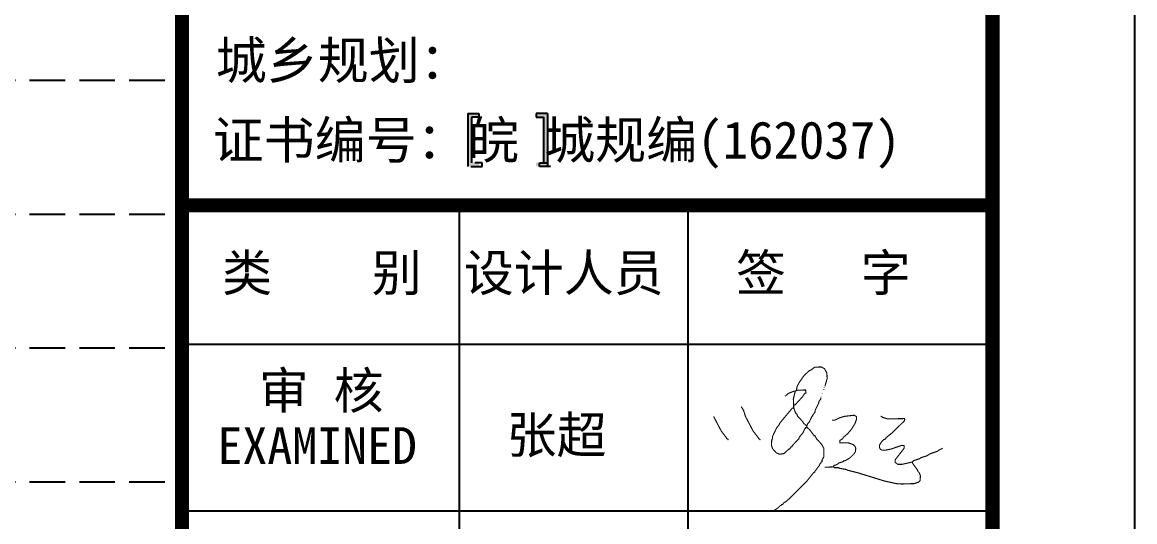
# Model space of a CAD drawing. Extents: x 185245 to 2288779, y -19957 to 815000.
# Drawn here: x 2029474 to 2037298, y 722376 to 725889 of the extents above; entities that cross this region are included whole.
import ezdxf

# ---------------------------------------------------------------- set-up
doc = ezdxf.new("R2010")
doc.units = 0
doc.header["$LTSCALE"] = 1000
doc.header["$MEASUREMENT"] = 0
doc.linetypes.add('DASH', pattern=[0.35, 0.25, -0.1])
for name, color, linetype in [('DOTE', 1, 'Continuous'), ('PUB_TITLE', 4, 'Continuous'), ('图框', 4, 'Continuous'), ('签名', 7, 'Continuous')]:
    doc.layers.add(name, color=color, linetype=linetype)
doc.styles.add('STYLE-黑体', font='simhei.ttf')
doc.styles.add('黑体', font='simhei.ttf')

# ---------------------------------------------------------------- blocks, each defined once
blk = doc.blocks.new('建筑专业签名')
at = {"linetype": 'Continuous', "const_width": 10}
for points in [[(3864, 673.2), (3884, 743.2), (3880.7, 793.2), (3860.7, 829.8), (3830.7, 846.5), (3770.7, 843.2), (3740.7, 819.8), (3724, 813.2), (3677.3, 769.8), (3630.7, 703.2), (3614, 669.8), (3607.3, 636.5)], [(3597.3, 626.5), (3587.3, 629.8), (3537.3, 609.8), (3510.7, 586.5), (3514, 583.2)], [(3597.3, 626.5), (3580.7, 559.8), (3584, 503.2)], [(3584, 503.2), (3597.3, 506.5), (3660.7, 576.5), (3684, 609.8), (3694, 613.2), (3690.7, 639.8), (3607.3, 636.5)], [(3607.3, 636.5), (3597.3, 626.5)], [(3840.7, 609.8), (3840.7, 606.5)], [(3854, 649.8), (3854, 639.8)], [(3857.3, 663.2), (3857.3, 656.5)], [(3584, 503.2), (3584, 479.8)], [(3700.7, 316.5), (3710.7, 339.8), (3724, 353.2), (3747.3, 403.2), (3754, 406.5), (3754, 413.2), (3774, 439.8), (3777.3, 459.8), (3807.3, 519.8), (3810.7, 536.5), (3827.3, 559.8), (3827.3, 573.2)], [(3830.7, 583.2), (3830.7, 579.8)], [(2864.9, 403.2), (2864.9, 403.2), (2864.9, 403.2), (2934.9, 269.8), (2981.6, 209.8), (2981.6, 203.2), (2991.6, 199.8), (2998.3, 189.8)], [(3114, 489.8), (3134, 456.5), (3150.7, 403.2), (3220.7, 269.8), (3267.3, 209.8), (3267.3, 203.2), (3277.3, 199.8), (3284, 189.8)], [(3584, 479.8), (3570.7, 476.5), (3457.3, 339.8), (3457.3, 333.2), (3430.7, 299.8), (3394, 223.2), (3394, 199.8), (3387.3, 196.5), (3384, 143.2), (3394, 113.2), (3427.3, 76.5), (3457.3, 63.2), (3497.3, 69.8), (3540.7, 109.8), (3547.3, 109.8), (3560.7, 129.8), (3567.3, 129.8), (3570.7, 139.8), (3630.7, 203.2), (3634, 216.5), (3667.3, 256.5), (3684, 293.2), (3690.7, 296.5), (3690.7, 303.2), (3700.7, 306.5)], [(3700.7, 316.5), (3670.7, 343.2), (3667.3, 353.2), (3617.3, 406.5), (3614, 419.8), (3600.7, 433.2), (3584, 479.8)], [(3940.7, -50.2), (3944, -36.8), (3960.7, -33.5), (3980.7, -23.5), (3984, -16.8), (4027.3, -3.5), (4030.7, 3.2), (4047.3, 6.5), (4087.3, 29.8), (4127.3, 69.8), (4137.3, 86.5), (4140.7, 116.5), (4134, 133.2), (4117.3, 149.8), (4070.7, 166.5), (3997.3, 166.5), (3997.3, 186.5), (4024, 203.2), (4030.7, 216.5), (4067.3, 246.5), (4104, 289.8), (4134, 339.8), (4147.3, 376.5), (4147.3, 399.8), (4127.3, 413.2), (4040.7, 403.2), (3994, 389.8), (3954, 369.8), (3927.3, 369.8)], [(4647.3, -6.8), (4557.3, -26.8), (4517.3, -26.8), (4494, -10.2), (4494, 13.2), (4574, 116.5), (4574, 139.8), (4554, 143.2), (4457.3, 109.8), (4407.3, 99.8), (4377.3, 99.8), (4364, 106.5), (4354, 119.8), (4354, 146.5), (4370.7, 173.2), (4390.7, 193.2), (4407.3, 199.8), (4414, 213.2), (4464, 253.2), (4574, 359.8), (4580.7, 373.2), (4577.3, 383.2), (4427.3, 379.8), (4384, 393.2), (4364, 406.5)], [(3700.7, 306.5), (3727.3, 283.2), (3767.3, 229.8), (3774, 229.8), (3787.3, 203.2), (3834, 153.2), (3854, 116.5), (3854, 39.8), (3837.3, 9.8), (3837.3, -3.5), (3827.3, -10.2), (3827.3, -16.8), (3820.7, -20.2), (3814, -36.8), (3774, -90.2), (3774, -96.8), (3764, -100.2), (3697.3, -183.5), (3550.7, -330.2), (3507.3, -366.8), (3500.7, -366.8), (3484, -386.8), (3477.3, -386.8), (3470.7, -396.8), (3464, -396.8), (3444, -416.8), (3394, -450.2)], [(3700.7, 306.5), (3700.7, 316.5)], [(4647.3, -6.8), (4660.7, 6.5), (4714, 23.2), (4727.3, 33.2), (4780.7, 49.8), (4804, 66.5), (4874, 89.8), (4884, 99.8), (4920.7, 116.5)], [(3940.7, -50.2), (3860.7, -53.5)], [(3940.7, -50.2), (3950.7, -56.8), (3984, -56.8), (3997.3, -63.5), (4057.3, -73.5), (4067.3, -80.2), (4160.7, -103.5), (4397.3, -176.8), (4504, -200.2), (4550.7, -203.5)], [(4557.3, -203.5), (4664, -200.2), (4704, -186.8), (4717.3, -173.5), (4720.7, -130.2), (4710.7, -103.5), (4697.3, -90.2), (4694, -76.8), (4654, -23.5), (4647.3, -6.8)], [(4550.7, -203.5), (4550.7, -210.2)], [(4550.7, -203.5), (4557.3, -203.5)], [(4557.3, -203.5), (4557.3, -210.2)]]:
    blk.add_lwpolyline(points, dxfattribs=at)

msp = doc.modelspace()

# ---------------------------------------------------------------- hatches: boundary and pattern name
at = {"layer": '图框'}
for points in [[(2032634.5, 725221.6), (2032685.8, 725221.6), (2032685.8, 725247.2), (2032662.2, 725247.2), (2032606.9, 725247.2), (2032606.9, 724874.9), (2032662.2, 724874.9), (2032685.8, 724874.9), (2032685.8, 724900.5), (2032634.5, 724900.5)], [(2033139.5, 724900.5), (2033088.3, 724900.5), (2033088.3, 724874.9), (2033111.9, 724874.9), (2033167.2, 724874.9), (2033167.2, 725247.2), (2033111.9, 725247.2), (2033088.3, 725247.2), (2033088.3, 725221.6), (2033139.5, 725221.6)]]:
    msp.add_hatch(color=4, dxfattribs=at).paths.add_polyline_path(points)

# ---------------------------------------------------------------- linework, layer by layer
at = {"layer": 'DOTE', "color": 251, "linetype": 'DASH'}
for p, q in [((1965476.2, 725481.8, 0), (2030598, 725481.8, 0)), ((1965476.2, 724540.2, 0), (2030598, 724540.2, 0)), ((1965476.2, 723598.5, 0), (2030598, 723598.5, 0)), ((1965476.2, 722656.9, 0), (2030598, 722656.9, 0))]:
    msp.add_line(p, q, dxfattribs=at)
at = {"layer": 'PUB_TITLE', "elevation": 0}
msp.add_lwpolyline([(1962998, 692352.3), (2037298, 692352.3), (2037298, 734352.3), (1962998, 734352.3)], close=True, dxfattribs=at)
at = {"layer": 'PUB_TITLE', "const_width": 100, "elevation": 0}
msp.add_lwpolyline([(1965498, 693352.3), (2036298, 693352.3), (2036298, 733352.3), (1965498, 733352.3)], close=True, dxfattribs=at)
at = {"layer": '图框', "color": 4}
for p, q in [((2030598, 733352.3, 0), (2030598, 693352.3, 0)), ((2032606.9, 725247.2, 0), (2032662.2, 725247.2, 0)), ((2032606.9, 725247.2, 0), (2032606.9, 724874.9, 0)), ((2032685.8, 725221.6, 0), (2032634.5, 725221.6, 0)), ((2032634.5, 725221.6, 0), (2032634.5, 724900.5, 0)), ((2032662.2, 725247.2, 0), (2032685.8, 725247.2, 0)), ((2032685.8, 725247.2, 0), (2032685.8, 725221.6, 0)), ((2033111.9, 725247.2, 0), (2033088.3, 725247.2, 0)), ((2033088.3, 725247.2, 0), (2033088.3, 725221.6, 0)), ((2033088.3, 725221.6, 0), (2033139.5, 725221.6, 0)), ((2033167.2, 725247.2, 0), (2033111.9, 725247.2, 0)), ((2033139.5, 725221.6, 0), (2033139.5, 724900.5, 0)), ((2033167.2, 725247.2, 0), (2033167.2, 724874.9, 0)), ((2032708.8, 724900.5, 0), (2032657.5, 724900.5, 0)), ((2032708.8, 724874.9, 0), (2032708.8, 724900.5, 0)), ((2033111.2, 724874.9, 0), (2033111.2, 724900.5, 0)), ((2033111.2, 724900.5, 0), (2033162.5, 724900.5, 0)), ((2032629.9, 724874.9, 0), (2032685.1, 724874.9, 0)), ((2032685.1, 724874.9, 0), (2032708.8, 724874.9, 0)), ((2033134.9, 724874.9, 0), (2033111.2, 724874.9, 0)), ((2033190.1, 724874.9, 0), (2033134.9, 724874.9, 0))]:
    msp.add_line(p, q, dxfattribs=at)
at = {"layer": '图框', "color": 0}
for p, q in [((2030598, 723624.8, 0), (2036276, 723624.8, 0)), ((2030598, 723624.8, 0), (2036276, 723624.8, 0)), ((2030598, 722453.5, 0), (2036276, 722453.5, 0))]:
    msp.add_line(p, q, dxfattribs=at)
at = {"layer": '图框', "color": 4, "const_width": 98.6, "elevation": 0}
msp.add_lwpolyline([(2030598, 733352.3), (2030598, 693352.3)], dxfattribs=at)
msp.add_lwpolyline([(2030598, 733352.3), (2036298, 733352.3), (2036298, 693352.3), (2030598, 693352.3)], close=True, dxfattribs=at)
at = {"layer": '图框', "color": 0, "elevation": 0}
for const_width in [99.6, 99.6, 99.6, 99.6, 40.3]:
    msp.add_lwpolyline([(2030598, 724600.9), (2036276.2, 724600.9)], dxfattribs=dict(at, const_width=const_width))
for points in [[(2032550.2, 723624.8), (2032550.2, 724600.9)], [(2034157, 717963.5), (2034157, 724600.9)], [(2032550.2, 717963.5), (2032550.2, 723624.8)]]:
    msp.add_lwpolyline(points, dxfattribs=at)

# ---------------------------------------------------------------- block references
at = {"layer": '签名', "xscale": 0.7840001285076141, "yscale": 0.7840001285076141, "zscale": 0.7840001285076141}
msp.add_blockref('建筑专业签名', (2032089.8, 722801.3, 0), dxfattribs=at)

# ---------------------------------------------------------------- texts
at = {"layer": '图框', "color": 4}
for s, height, style, p in [('城乡规划：', 262.94, '黑体', (2030834.8, 725489.5, 0)), ('证书编号：皖 城规编(162037)', 262.944, '黑体', (2030813.8, 724929.3, 0)), ('张超', 257.69, 'STYLE-黑体', (2032880.4, 722858.1, 0))]:
    msp.add_text(s, height=height, dxfattribs=dict(at, style=style)).set_placement(p)
at = {"layer": '图框', "color": 0, "style": 'STYLE-黑体'}
for s, p in [('类    别 ', (2030879.5, 723998, 0)), ('设计人员', (2032579.2, 723998, 0)), ('签   字', (2034493.7, 723998, 0)), ('审 核', (2031137.1, 723170.2, 0)), ('EXAMINED ', (2030847.3, 722783.2, 0))]:
    msp.add_text(s, height=257.69, dxfattribs=at).set_placement(p)

doc.saveas('drawing.dxf')
